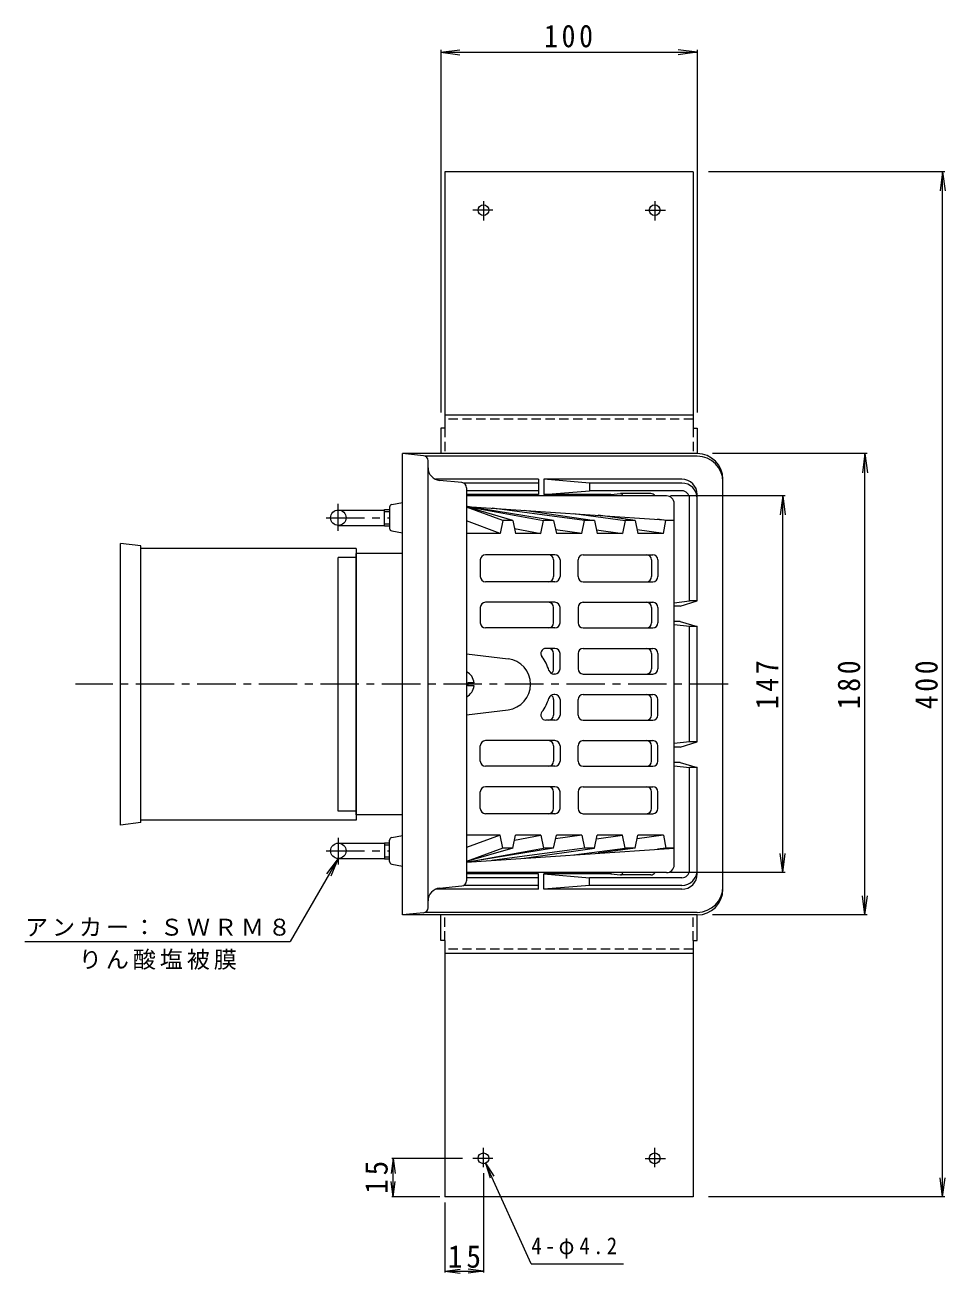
# Model space of a CAD drawing. Units: millimetres, scale not verified. Extents: x -592 to 771, y -582 to 553.
# Drawn here: x -507.1 to -148.3, y 65.9 to 553 of the extents above; entities that cross this region are included whole.
import ezdxf

# ---------------------------------------------------------------- set-up
doc = ezdxf.new("R2010")
doc.units = ezdxf.units.MM
doc.header["$LTSCALE"] = 3
doc.linetypes.add('CHAIN1', pattern=[8, 5, -1, 1, -1])
doc.linetypes.add('DASHED1', pattern=[1.8, 1.2, -0.6])
for name, color, linetype, lineweight in [('3-0', 4, 'Continuous', 5), ('3-2', 6, 'Continuous', 5), ('3-3', 4, 'Continuous', 5), ('3-4', 7, 'Continuous', 5), ('3-5', 7, 'Continuous', 5), ('3-A', 2, 'Continuous', 5), ('3-B', 3, 'Continuous', 5), ('3-F', 7, 'Continuous', 5)]:
    doc.layers.add(name, color=color, linetype=linetype, lineweight=lineweight)
doc.styles.add('ＭＳ ゴシック', font='')
doc.styles.get('ＭＳ ゴシック').set_extended_font_data('MS Gothic')

msp = doc.modelspace()

# ---------------------------------------------------------------- linework, layer by layer
at = {"layer": '3-0'}
for p, q in [((-359.908, 205.682), (-359.908, 385.682)), ((-244.908, 385.682), (-359.908, 385.682)), ((-351.709, 384.862), (-359.908, 385.682)), ((-244.908, 384.682), (-351.058, 384.682)), ((-349.908, 208.492), (-349.908, 382.872)), ((-306.785, 375.682), (-347.036, 375.682)), ((-336.709, 374.362), (-345.406, 375.231)), ((-306.785, 375.682), (-306.785, 369.682)), ((-286.908, 374.182), (-304.785, 375.682)), ((-250.908, 375.682), (-304.785, 375.682)), ((-234.908, 215.682), (-234.908, 375.682)), ((-306.785, 374.182), (-336.058, 374.182)), ((-334.908, 372.372), (-334.908, 218.992)), ((-306.785, 371.182), (-334.908, 371.182)), ((-286.908, 374.182), (-286.908, 371.182)), ((-250.908, 374.182), (-286.908, 374.182)), ((-250.908, 371.182), (-286.908, 371.182)), ((-364.096, 365.837), (-359.908, 366.634)), ((-306.785, 369.682), (-334.908, 369.682)), ((-278.675, 369.682), (-304.785, 369.682)), ((-278.675, 369.682), (-274.908, 370.082)), ((-278.675, 369.182), (-278.675, 369.682)), ((-263.018, 370.082), (-274.908, 370.082)), ((-247.908, 328.182), (-247.908, 368.182)), ((-244.908, 328.182), (-244.908, 369.682)), ((-384.908, 363.682), (-366.908, 363.682)), ((-366.908, 357.507), (-366.908, 363.857)), ((-366.908, 363.857), (-364.908, 363.857)), ((-366.908, 363.042), (-364.908, 363.042)), ((-364.908, 364.854), (-364.908, 356.509)), ((-384.908, 357.682), (-366.908, 357.682)), ((-366.908, 358.322), (-364.908, 358.322)), ((-366.908, 357.507), (-364.908, 357.507)), ((-364.096, 355.527), (-359.908, 354.729)), ((-359.908, 346.682), (-377.94, 346.682)), ((-377.94, 345.182), (-384.908, 345.182)), ((-384.908, 246.182), (-384.908, 345.182)), ((-253.909, 327.51), (-247.908, 328.182)), ((-251.622, 326.182), (-244.908, 328.182)), ((-244.908, 328.182), (-247.908, 328.182)), ((-251.622, 326.182), (-253.909, 326.182)), ((-251.622, 320.182), (-253.909, 320.182)), ((-247.908, 318.182), (-253.909, 318.853)), ((-251.622, 320.182), (-244.908, 318.182)), ((-244.908, 318.182), (-247.908, 318.182)), ((-244.908, 273.182), (-244.908, 318.182)), ((-247.908, 273.182), (-253.909, 272.51)), ((-251.622, 271.182), (-244.908, 273.182)), ((-251.622, 271.182), (-253.909, 271.182)), ((-251.622, 265.182), (-253.909, 265.182)), ((-253.909, 263.853), (-247.908, 263.182)), ((-251.622, 265.182), (-244.908, 263.182)), ((-244.908, 263.182), (-247.908, 263.182)), ((-247.908, 223.182), (-247.908, 263.182)), ((-244.908, 221.682), (-244.908, 263.182)), ((-377.94, 246.182), (-384.908, 246.182)), ((-366.908, 233.857), (-366.908, 227.507)), ((-366.908, 233.857), (-364.908, 233.857)), ((-364.908, 226.509), (-364.908, 234.854)), ((-364.096, 235.837), (-359.908, 236.634)), ((-384.908, 233.682), (-366.908, 233.682)), ((-366.908, 233.042), (-364.908, 233.042)), ((-384.908, 227.682), (-366.908, 227.682)), ((-366.908, 228.322), (-364.908, 228.322)), ((-366.908, 227.507), (-364.908, 227.507)), ((-364.096, 225.527), (-359.908, 224.729)), ((-306.785, 221.682), (-334.908, 221.682)), ((-306.785, 220.182), (-334.908, 220.182)), ((-306.785, 215.682), (-306.785, 221.682)), ((-278.675, 221.682), (-304.785, 221.682)), ((-286.908, 217.182), (-286.908, 220.182)), ((-250.908, 220.182), (-286.908, 220.182)), ((-278.675, 222.182), (-278.675, 221.682)), ((-278.675, 221.682), (-274.908, 221.282)), ((-263.018, 221.282), (-274.908, 221.282)), ((-306.785, 215.682), (-347.036, 215.682)), ((-345.406, 216.132), (-336.709, 217.002)), ((-306.785, 217.182), (-336.058, 217.182)), ((-286.908, 217.182), (-304.785, 215.682)), ((-250.908, 215.682), (-304.785, 215.682)), ((-250.908, 217.182), (-286.908, 217.182)), ((-351.709, 206.502), (-359.908, 205.682)), ((-244.908, 205.682), (-359.908, 205.682)), ((-244.908, 206.682), (-351.058, 206.682))]:
    msp.add_line(p, q, dxfattribs=at)
at = {"layer": '3-0', "linetype": 'CHAIN1'}
for p, q in [((-384.908, 355.62), (-384.908, 366.054)), ((-389.665, 360.682), (-364.908, 360.682)), ((-232.907, 295.682), (-487.386, 295.682)), ((-384.908, 235.743), (-384.908, 225.309)), ((-389.665, 230.682), (-364.908, 230.682))]:
    msp.add_line(p, q, dxfattribs=at)
at = {"layer": '3-0'}
for points in [[(-304.785, 375.682), (-304.785, 369.682), (-286.908, 371.182)], [(-359.908, 244.682), (-377.94, 244.682), (-377.94, 346.682)], [(-244.908, 273.182), (-247.908, 273.182), (-247.908, 318.182)], [(-304.785, 215.682), (-304.785, 221.682), (-286.908, 220.182)]]:
    msp.add_lwpolyline(points, dxfattribs=at)
for centre in [(-384.908, 360.682), (-384.908, 230.682)]:
    msp.add_circle(centre, 3, dxfattribs=at)
for centre, radius, start, end in [((-351.908, 382.872), 2, 0, 84.28885), ((-244.908, 375.682), 10, 0, 90), ((-344.908, 380.207), 5, 180, 264.28906), ((-244.908, 374.682), 10, 0, 90), ((-250.908, 369.682), 6, 0, 90), ((-336.908, 372.372), 2, 0, 84.28885), ((-250.908, 368.182), 6, 0, 90), ((-250.908, 368.182), 3, 0, 90), ((-363.908, 364.854), 1, 100.78464, 180), ((-274.908, 369.082), 1, 5.73544, 90), ((-263.018, 368.082), 2, 33.3649, 90), ((-363.908, 356.509), 1, 180, 259.21536), ((-363.908, 234.854), 1, 100.78464, 180), ((-363.908, 226.509), 1, 180, 259.21536), ((-274.908, 222.282), 1, 270, 354.26456), ((-263.018, 223.282), 2, 270, 326.6351), ((-250.908, 223.182), 6, 270, 0), ((-250.908, 223.182), 3, 270, 0), ((-250.908, 221.682), 6, 270, 0), ((-344.908, 211.157), 5, 95.71094, 180), ((-336.908, 218.992), 2, 275.71115, 0), ((-244.908, 216.682), 10, 270, 0), ((-244.908, 215.682), 10, 270, 0), ((-351.908, 208.492), 2, 275.71123, 0)]:
    msp.add_arc(centre, radius, start, end, dxfattribs=at)
at = {"layer": '3-2'}
for p, q in [((-256.909, 369.182), (-334.908, 369.182)), ((-253.909, 225.182), (-253.909, 366.182)), ((-334.908, 365.114), (-253.909, 359.61)), ((-334.908, 365.092), (-304.836, 359.61)), ((-316.856, 359.61), (-334.908, 364.889)), ((-320.746, 359.61), (-334.908, 364.814)), ((-300.947, 359.61), (-334.503, 365.086)), ((-288.926, 359.61), (-324.92, 364.435)), ((-312.455, 363.588), (-285.037, 359.61)), ((-293.094, 362.272), (-273.017, 359.61)), ((-269.127, 359.61), (-283.515, 361.622)), ((-321.779, 354.582), (-334.908, 359.407)), ((-320.746, 359.61), (-321.779, 354.582)), ((-316.856, 359.61), (-320.746, 359.61)), ((-316.856, 359.61), (-315.768, 354.582)), ((-316.175, 356.46), (-305.869, 354.582)), ((-305.869, 354.582), (-304.836, 359.61)), ((-300.947, 359.61), (-304.836, 359.61)), ((-300.947, 359.61), (-299.858, 354.582)), ((-289.959, 354.582), (-300.154, 355.949)), ((-289.959, 354.582), (-288.926, 359.61)), ((-285.037, 359.61), (-288.926, 359.61)), ((-285.037, 359.61), (-283.949, 354.582)), ((-284.241, 355.933), (-274.049, 354.582)), ((-273.017, 359.61), (-274.049, 354.582)), ((-269.127, 359.61), (-273.017, 359.61)), ((-269.127, 359.61), (-268.039, 354.582)), ((-258.139, 354.582), (-268.333, 355.943)), ((-257.107, 359.61), (-260.418, 360.052)), ((-258.139, 354.582), (-257.107, 359.61)), ((-253.909, 359.61), (-257.107, 359.61)), ((-321.779, 354.582), (-334.908, 354.582)), ((-305.869, 354.582), (-315.768, 354.582)), ((-289.959, 354.582), (-299.858, 354.582)), ((-274.049, 354.582), (-283.949, 354.582)), ((-258.139, 354.582), (-268.039, 354.582)), ((-300.444, 346.182), (-327.545, 346.182)), ((-289.373, 346.182), (-262.273, 346.182)), ((-329.545, 344.182), (-329.545, 337.682)), ((-300.919, 344.182), (-300.919, 337.682)), ((-298.444, 344.182), (-298.444, 337.682)), ((-291.373, 337.682), (-291.373, 344.182)), ((-262.748, 344.182), (-262.748, 337.682)), ((-260.273, 344.182), (-260.273, 337.682)), ((-300.444, 335.682), (-327.545, 335.682)), ((-289.373, 335.682), (-262.273, 335.682)), ((-300.444, 327.682), (-327.545, 327.682)), ((-289.373, 327.682), (-262.273, 327.682)), ((-329.545, 325.682), (-329.545, 319.682)), ((-300.919, 319.682), (-300.919, 325.682)), ((-298.444, 319.682), (-298.444, 325.682)), ((-291.373, 325.682), (-291.373, 319.682)), ((-262.748, 325.682), (-262.748, 319.682)), ((-260.273, 325.682), (-260.273, 319.682)), ((-300.444, 317.682), (-327.545, 317.682)), ((-289.373, 317.682), (-262.273, 317.682)), ((-334.908, 307.561), (-318.713, 305.61)), ((-300.444, 309.682), (-303.909, 309.682)), ((-300.919, 301.682), (-300.919, 307.682)), ((-298.444, 301.682), (-298.444, 307.682)), ((-291.373, 307.682), (-291.373, 301.682)), ((-289.373, 309.682), (-262.273, 309.682)), ((-262.748, 307.682), (-262.748, 301.682)), ((-260.273, 307.682), (-260.273, 301.682)), ((-300.444, 299.682), (-300.83, 299.682)), ((-289.373, 299.682), (-262.273, 299.682)), ((-300.919, 289.682), (-300.919, 283.682)), ((-300.444, 291.682), (-300.83, 291.682)), ((-298.444, 289.682), (-298.444, 283.682)), ((-291.373, 283.682), (-291.373, 289.682)), ((-289.373, 291.682), (-262.273, 291.682)), ((-262.748, 283.682), (-262.748, 289.682)), ((-260.273, 283.682), (-260.273, 289.682)), ((-334.908, 283.802), (-318.713, 285.754)), ((-300.444, 281.682), (-303.909, 281.682)), ((-289.373, 281.682), (-262.273, 281.682)), ((-300.444, 273.682), (-327.545, 273.682)), ((-289.373, 273.682), (-262.273, 273.682)), ((-329.545, 265.682), (-329.545, 271.682)), ((-300.919, 271.682), (-300.919, 265.682)), ((-298.444, 271.682), (-298.444, 265.682)), ((-291.373, 265.682), (-291.373, 271.682)), ((-262.748, 265.682), (-262.748, 271.682)), ((-260.273, 265.682), (-260.273, 271.682)), ((-300.444, 263.682), (-327.545, 263.682)), ((-289.373, 263.682), (-262.273, 263.682)), ((-329.545, 247.182), (-329.545, 253.682)), ((-300.444, 255.682), (-327.545, 255.682)), ((-300.919, 247.182), (-300.919, 253.682)), ((-298.444, 247.182), (-298.444, 253.682)), ((-291.373, 253.682), (-291.373, 247.182)), ((-289.373, 255.682), (-262.273, 255.682)), ((-262.748, 247.182), (-262.748, 253.682)), ((-260.273, 247.182), (-260.273, 253.682)), ((-300.444, 245.182), (-327.545, 245.182)), ((-289.373, 245.182), (-262.273, 245.182)), ((-321.779, 236.782), (-334.908, 231.957)), ((-321.779, 236.782), (-334.908, 236.782)), ((-320.746, 231.754), (-321.779, 236.782)), ((-316.856, 231.754), (-315.768, 236.782)), ((-316.175, 234.903), (-305.869, 236.782)), ((-305.869, 236.782), (-315.768, 236.782)), ((-305.869, 236.782), (-304.836, 231.754)), ((-300.947, 231.754), (-299.858, 236.782)), ((-289.959, 236.782), (-300.154, 235.415)), ((-289.959, 236.782), (-299.858, 236.782)), ((-289.959, 236.782), (-288.926, 231.754)), ((-285.037, 231.754), (-283.949, 236.782)), ((-284.241, 235.43), (-274.049, 236.782)), ((-274.049, 236.782), (-283.949, 236.782)), ((-273.017, 231.754), (-274.049, 236.782)), ((-269.127, 231.754), (-268.039, 236.782)), ((-258.139, 236.782), (-268.333, 235.42)), ((-258.139, 236.782), (-268.039, 236.782)), ((-258.139, 236.782), (-257.107, 231.754)), ((-320.746, 231.754), (-334.908, 226.549)), ((-316.856, 231.754), (-334.908, 226.474)), ((-334.908, 226.272), (-304.836, 231.754)), ((-334.908, 226.25), (-253.909, 231.754)), ((-300.947, 231.754), (-334.503, 226.277)), ((-288.926, 231.754), (-324.92, 226.928)), ((-316.856, 231.754), (-320.746, 231.754)), ((-312.455, 227.775), (-285.037, 231.754)), ((-300.947, 231.754), (-304.836, 231.754)), ((-293.094, 229.091), (-273.017, 231.754)), ((-285.037, 231.754), (-288.926, 231.754)), ((-269.127, 231.754), (-283.515, 229.742)), ((-269.127, 231.754), (-273.017, 231.754)), ((-257.107, 231.754), (-260.418, 231.311)), ((-253.909, 231.754), (-257.107, 231.754)), ((-256.909, 222.182), (-334.908, 222.182))]:
    msp.add_line(p, q, dxfattribs=at)
for centre, radius, start, end in [((-256.909, 366.182), 3, 0, 90), ((-327.545, 344.182), 2, 90, 180), ((-302.919, 344.182), 2, 0, 90), ((-300.444, 344.182), 2, 0, 90), ((-289.373, 344.182), 2, 90, 180), ((-264.748, 344.182), 2, 0, 90), ((-262.273, 344.182), 2, 0, 90), ((-327.545, 337.682), 2, 180, 270), ((-302.919, 337.682), 2, 270, 0), ((-300.444, 337.682), 2, 270, 0), ((-289.373, 337.682), 2, 180, 270), ((-264.748, 337.682), 2, 270, 0), ((-262.273, 337.682), 2, 270, 0), ((-327.545, 325.682), 2, 90, 180), ((-302.919, 325.682), 2, 0, 90), ((-300.444, 325.682), 2, 0, 90), ((-289.373, 325.682), 2, 90, 180), ((-264.748, 325.682), 2, 0, 90), ((-262.273, 325.682), 2, 0, 90), ((-327.545, 319.682), 2, 180, 270), ((-302.919, 319.682), 2, 270, 0), ((-300.444, 319.682), 2, 270, 0), ((-289.373, 319.682), 2, 180, 270), ((-264.748, 319.682), 2, 270, 0), ((-262.273, 319.682), 2, 270, 0), ((-303.909, 307.682), 2, 90, 216.87004), ((-302.919, 307.682), 2, 0, 90), ((-300.444, 307.682), 2, 0, 90), ((-289.373, 307.682), 2, 90, 180), ((-264.748, 307.682), 2, 0, 90), ((-262.273, 307.682), 2, 0, 90), ((-319.909, 295.682), 10, 276.87036, 83.13005), ((-319.909, 295.682), 18, 17.45766, 36.8699), ((-300.83, 301.682), 2, 197.45796, 270), ((-302.919, 301.682), 2, 301.48555, 0), ((-300.444, 301.682), 2, 270, 0), ((-289.373, 301.682), 2, 180, 270), ((-264.748, 301.682), 2, 270, 0), ((-262.273, 301.682), 2, 270, 0), ((-319.909, 295.682), 18, 323.1301, 342.54234), ((-300.83, 289.682), 2, 90, 162.54204), ((-302.919, 289.682), 2, 0, 58.51445), ((-300.444, 289.682), 2, 0, 90), ((-289.373, 289.682), 2, 90, 180), ((-264.748, 289.682), 2, 0, 90), ((-262.273, 289.682), 2, 0, 90), ((-303.909, 283.682), 2, 143.12996, 270), ((-302.919, 283.682), 2, 270, 0), ((-300.444, 283.682), 2, 270, 0), ((-289.373, 283.682), 2, 180, 270), ((-264.748, 283.682), 2, 270, 0), ((-262.273, 283.682), 2, 270, 0), ((-327.545, 271.682), 2, 90, 180), ((-302.919, 271.682), 2, 0, 90), ((-300.444, 271.682), 2, 0, 90), ((-289.373, 271.682), 2, 90, 180), ((-264.748, 271.682), 2, 0, 90), ((-262.273, 271.682), 2, 0, 90), ((-327.545, 265.682), 2, 180, 270), ((-302.919, 265.682), 2, 270, 0), ((-300.444, 265.682), 2, 270, 0), ((-289.373, 265.682), 2, 180, 270), ((-264.748, 265.682), 2, 270, 0), ((-262.273, 265.682), 2, 270, 0), ((-327.545, 253.682), 2, 90, 180), ((-302.919, 253.682), 2, 0, 90), ((-300.444, 253.682), 2, 0, 90), ((-289.373, 253.682), 2, 90, 180), ((-264.748, 253.682), 2, 0, 90), ((-262.273, 253.682), 2, 0, 90), ((-327.545, 247.182), 2, 180, 270), ((-302.919, 247.182), 2, 270, 0), ((-300.444, 247.182), 2, 270, 0), ((-289.373, 247.182), 2, 180, 270), ((-264.748, 247.182), 2, 270, 0), ((-262.273, 247.182), 2, 270, 0), ((-256.909, 225.182), 3, 270, 0)]:
    msp.add_arc(centre, radius, start, end, dxfattribs=at)
at = {"layer": '3-3'}
for p in [(-461.89, 242.682), (-377.94, 348.682)]:
    msp.add_line(p, (-461.89, 348.682), dxfattribs=at)
msp.add_lwpolyline([(-377.94, 348.682), (-377.94, 242.682), (-461.89, 242.682)], dxfattribs=at)
at = {"layer": '3-4'}
for p, q in [((-344.908, 542.33), (-337.473, 543.309)), ((-344.908, 543.23), (-344.908, 401.682)), ((-344.908, 542.33), (-244.908, 542.33)), ((-344.908, 542.33), (-337.473, 541.351)), ((-244.908, 542.33), (-252.344, 543.309)), ((-244.908, 542.33), (-252.344, 541.351)), ((-244.908, 543.23), (-244.908, 401.682)), ((-148.349, 495.682), (-240.508, 495.682)), ((-149.249, 495.682), (-150.228, 488.246)), ((-149.249, 95.682), (-149.249, 495.682)), ((-149.249, 495.682), (-148.27, 488.246)), ((-178.584, 385.682), (-238.908, 385.682)), ((-179.484, 385.682), (-180.463, 378.246)), ((-179.484, 205.682), (-179.484, 385.682)), ((-179.484, 385.682), (-178.505, 378.246)), ((-210.637, 369.182), (-255.347, 369.182)), ((-211.537, 369.182), (-212.516, 361.746)), ((-211.537, 222.182), (-211.537, 369.182)), ((-211.537, 369.182), (-210.558, 361.746)), ((-211.537, 222.182), (-212.516, 229.618)), ((-211.537, 222.182), (-210.558, 229.618)), ((-210.637, 222.182), (-255.347, 222.182)), ((-179.484, 205.682), (-180.463, 213.118)), ((-179.484, 205.682), (-178.505, 213.118)), ((-178.584, 205.682), (-238.908, 205.682)), ((-327.447, 108.766), (-325.704, 103.025)), ((-149.249, 95.682), (-150.228, 103.118)), ((-149.249, 95.682), (-148.27, 103.118)), ((-148.349, 95.682), (-240.508, 95.682)), ((-309.637, 69.482), (-273.637, 69.482))]:
    msp.add_line(p, q, dxfattribs=at)
at = {"layer": '3-4', "color": 6}
for p, q in [((-469.908, 240.697), (-469.908, 350.666)), ((-461.89, 349.682), (-469.908, 350.666)), ((-461.89, 348.682), (-461.89, 349.682)), ((-461.89, 241.682), (-469.908, 240.697)), ((-461.89, 241.682), (-461.89, 242.682))]:
    msp.add_line(p, q, dxfattribs=at)
at = {"layer": '3-4'}
msp.add_lwpolyline([(-309.637, 69.482), (-327.447, 108.766), (-324.278, 103.672)], dxfattribs=at)
at = {"layer": '3-5'}
for p, q in [((-384.908, 227.682), (-403.628, 195.258)), ((-384.908, 227.682), (-389.474, 221.732)), ((-384.908, 227.682), (-387.779, 220.753)), ((-507.128, 195.258), (-403.628, 195.258))]:
    msp.add_line(p, q, dxfattribs=at)
at = {"layer": '3-A'}
for p, q in [((-334.408, 296.282), (-334.408, 295.082)), ((-331.942, 296.282), (-334.408, 296.282)), ((-331.942, 295.082), (-334.408, 295.082))]:
    msp.add_line(p, q, dxfattribs=at)
for start, end in [(6.32591, 63.31604), (296.68396, 353.67409)]:
    msp.add_arc((-337.354, 295.682), 5.445, start, end, dxfattribs=at)
at = {"layer": '3-B'}
for p, q in [((-246.508, 495.682), (-343.308, 495.682)), ((-246.508, 495.682), (-246.508, 395.682)), ((-246.508, 400.682), (-343.308, 400.682)), ((-344.908, 395.682), (-344.908, 385.682)), ((-246.508, 395.682), (-244.908, 395.682)), ((-244.908, 395.682), (-244.908, 385.682)), ((-344.908, 195.682), (-344.908, 205.682)), ((-244.908, 195.682), (-244.908, 205.682)), ((-343.308, 195.682), (-344.908, 195.682)), ((-343.308, 195.682), (-343.308, 95.682)), ((-246.508, 195.682), (-244.908, 195.682)), ((-246.508, 195.682), (-246.508, 95.682)), ((-246.508, 190.682), (-343.308, 190.682)), ((-246.508, 95.682), (-343.308, 95.682))]:
    msp.add_line(p, q, dxfattribs=at)
at = {"layer": '3-B', "linetype": 'CHAIN1'}
for p, q in [((-328.308, 484.179), (-328.308, 476.613)), ((-261.508, 484.179), (-261.508, 476.613)), ((-324.613, 480.682), (-332.476, 480.682)), ((-265.204, 480.682), (-257.341, 480.682)), ((-328.308, 107.185), (-328.308, 114.751)), ((-261.508, 107.185), (-261.508, 114.751)), ((-324.613, 110.682), (-332.476, 110.682)), ((-265.204, 110.682), (-257.341, 110.682))]:
    msp.add_line(p, q, dxfattribs=at)
at = {"layer": '3-B', "linetype": 'DASHED1'}
for p, q in [((-246.508, 399.082), (-343.308, 399.082)), ((-343.308, 395.682), (-343.308, 385.682)), ((-246.508, 395.682), (-246.508, 385.682)), ((-343.308, 195.682), (-343.308, 205.682)), ((-246.508, 195.682), (-246.508, 205.682)), ((-246.508, 192.282), (-343.308, 192.282))]:
    msp.add_line(p, q, dxfattribs=at)
at = {"layer": '3-B'}
msp.add_lwpolyline([(-343.308, 495.682), (-343.308, 395.682), (-344.908, 395.682)], dxfattribs=at)
for centre in [(-328.308, 480.682), (-261.508, 480.682), (-328.308, 110.682), (-261.508, 110.682)]:
    msp.add_circle(centre, 2.1, dxfattribs=at)
at = {"layer": '3-F'}
for p, q in [((-363.485, 110.682), (-364.268, 104.733)), ((-336.476, 110.682), (-364.085, 110.682)), ((-363.485, 95.682), (-363.485, 110.682)), ((-363.485, 110.682), (-362.702, 104.733)), ((-328.308, 104.923), (-328.308, 66.111)), ((-363.485, 95.682), (-364.268, 101.631)), ((-363.485, 95.682), (-362.702, 101.631)), ((-345.294, 95.682), (-364.085, 95.682)), ((-343.308, 93.394), (-343.308, 66.111)), ((-343.308, 66.711), (-337.36, 67.494)), ((-343.308, 66.711), (-328.308, 66.711)), ((-343.308, 66.711), (-337.36, 65.928)), ((-328.308, 66.711), (-334.257, 67.494)), ((-328.308, 66.711), (-334.257, 65.928))]:
    msp.add_line(p, q, dxfattribs=at)

# ---------------------------------------------------------------- texts
at = {"layer": '3-4', "color": 2, "insert": (-304.658, 544.13), "char_height": 8.798, "attachment_point": 7, "style": 'ＭＳ ゴシック'}
msp.add_mtext('\\T1.27;\\W0.9;100', dxfattribs=at)
at = {"layer": '3-4', "color": 2, "char_height": 8.798, "attachment_point": 7, "rotation": 90, "style": 'ＭＳ ゴシック'}
for s, insert in [('\\T1.27;\\W0.9;147', (-213.337, 285.932)), ('\\T1.27;\\W0.9;180', (-181.284, 285.932)), ('\\T1.27;\\W0.9;400', (-151.049, 285.932))]:
    msp.add_mtext(s, dxfattribs=dict(at, insert=insert))
at = {"layer": '3-4', "insert": (-309.637, 71.482), "char_height": 6.598, "attachment_point": 7, "style": 'ＭＳ ゴシック'}
msp.add_mtext('\\T1.32;\\W0.9;4-φ4.2', dxfattribs=at)
at = {"layer": '3-5', "char_height": 6.598, "attachment_point": 7, "style": 'ＭＳ ゴシック'}
for s, insert in [('\\T1.17;アンカー：ＳＷＲＭ８', (-507.128, 197.258)), ('\\T1.17;りん酸塩被膜', (-486.128, 184.258))]:
    msp.add_mtext(s, dxfattribs=dict(at, insert=insert))
at = {"layer": '3-F', "color": 2, "insert": (-365.538, 96.807), "char_height": 8.798, "attachment_point": 7, "rotation": 90, "style": 'ＭＳ ゴシック'}
msp.add_mtext('\\T1.27;\\W0.95;15', dxfattribs=at)
at = {"layer": '3-F', "color": 2, "insert": (-342.183, 67.86), "char_height": 8.798, "attachment_point": 7, "style": 'ＭＳ ゴシック'}
msp.add_mtext('\\T1.27;\\W0.95;15', dxfattribs=at)

doc.saveas('drawing.dxf')
